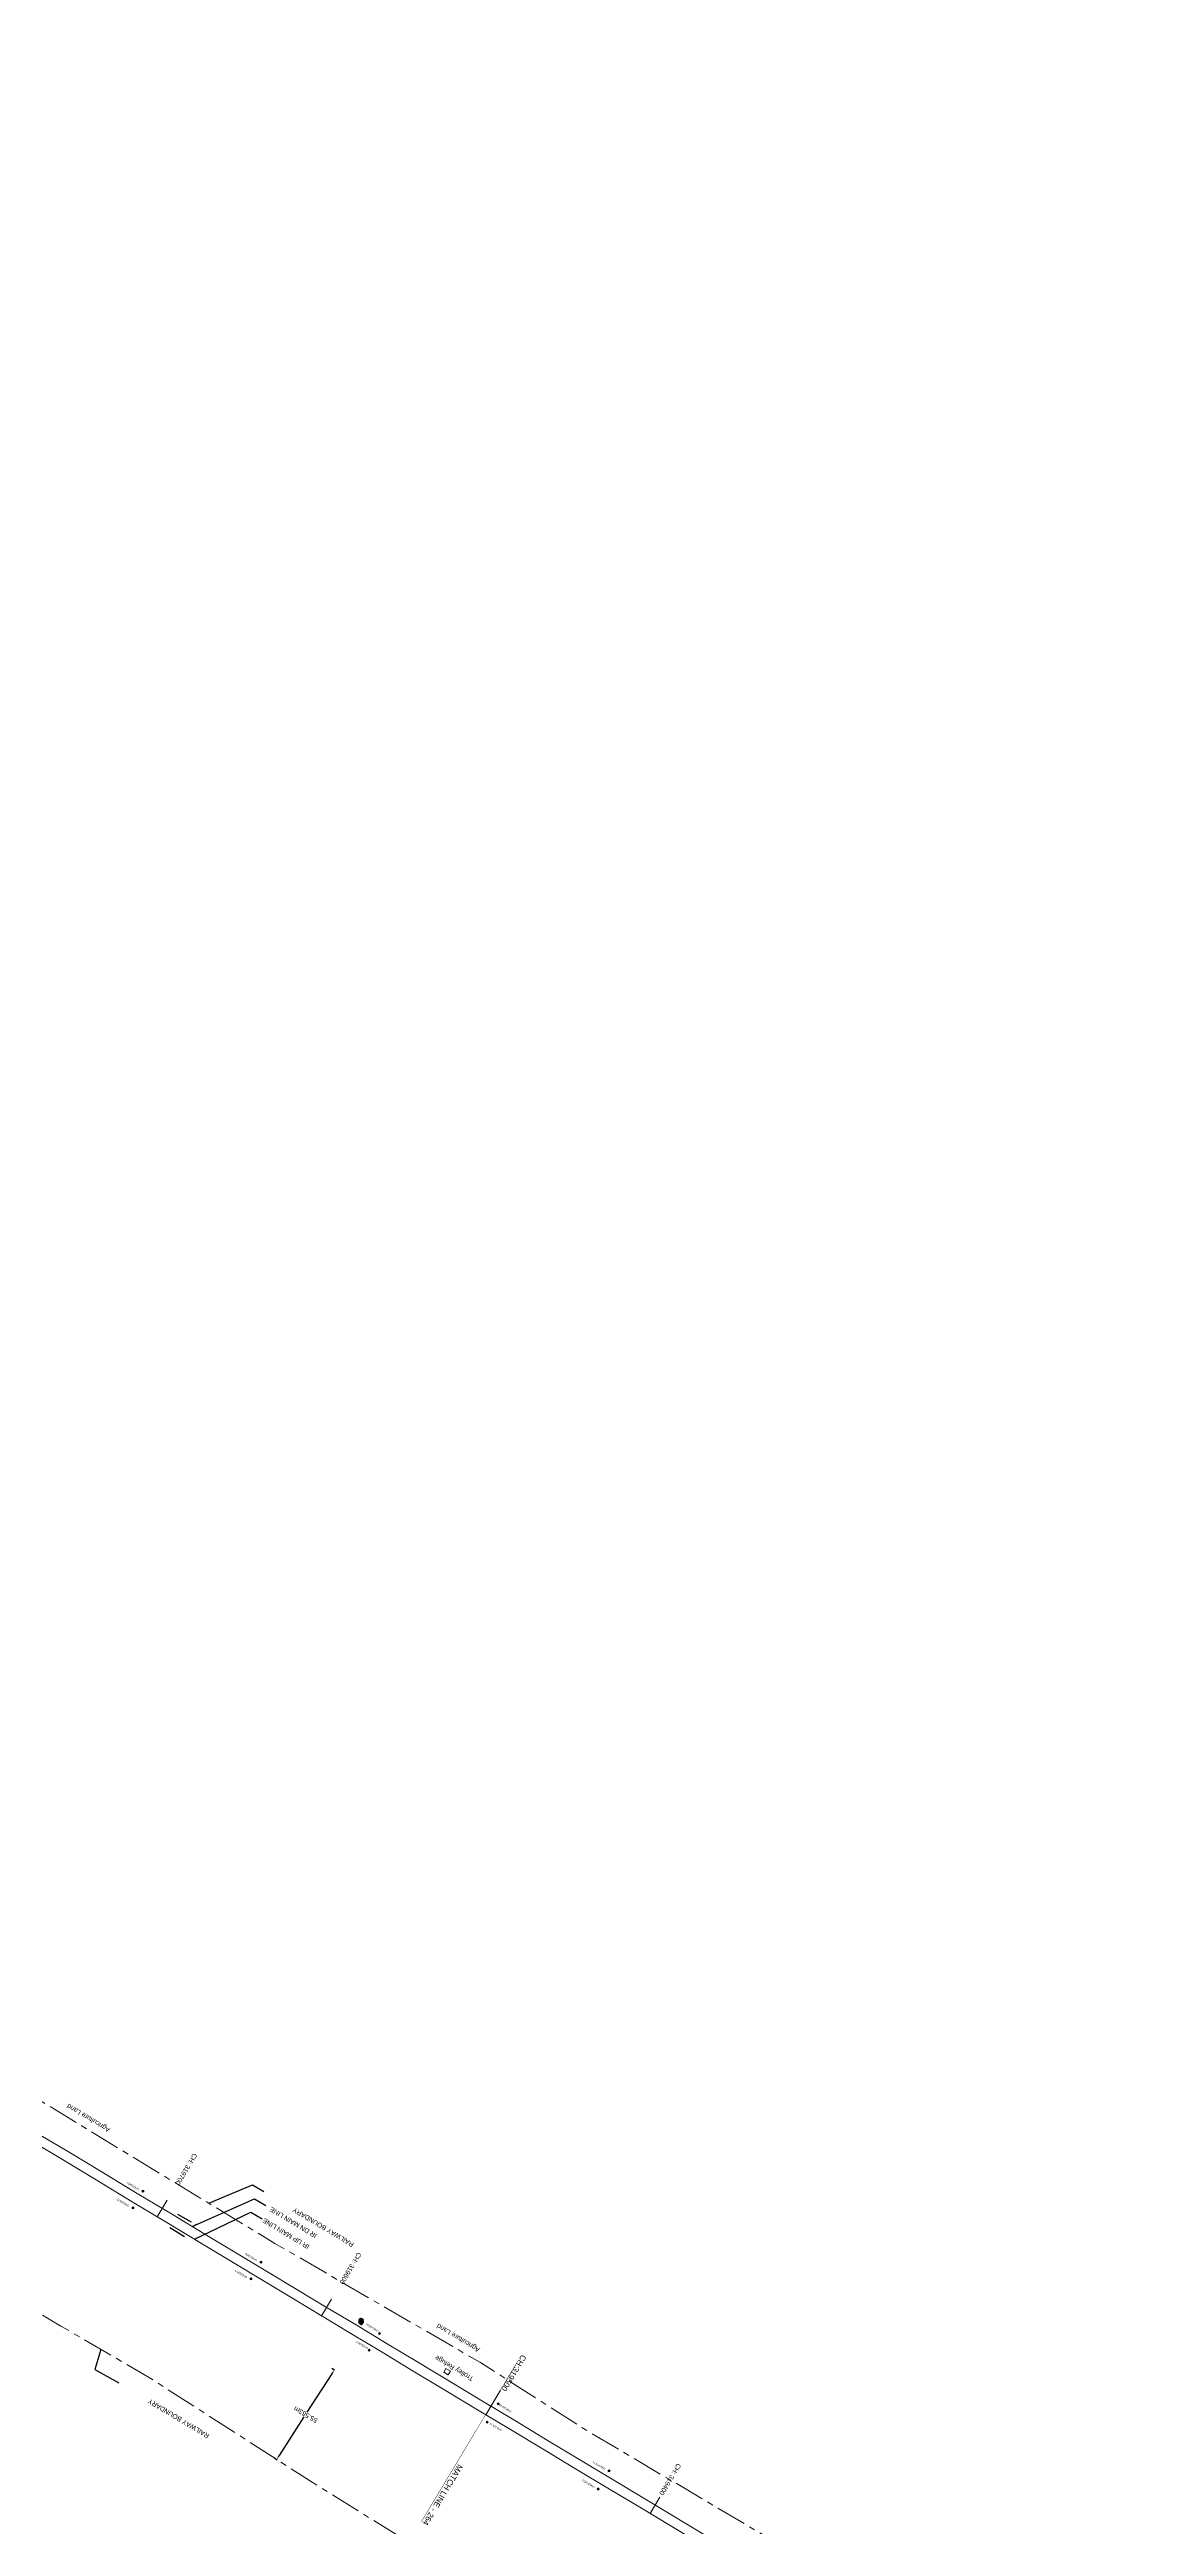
# Model space of a CAD drawing. Header units: metres. Extents: x 618808 to 629364, y 3390217 to 3397014.
# Drawn here: x 628581 to 629157, y 3390922 to 3392213 of the extents above; entities that cross this region are included whole.
import ezdxf
from ezdxf.enums import TextEntityAlignment as Align

# ---------------------------------------------------------------- set-up
doc = ezdxf.new("R2010")
doc.units = ezdxf.units.M
doc.header["$MEASUREMENT"] = 0
doc.linetypes.add('CENTER', pattern=[50.8, 31.75, -6.35, 6.35, -6.35])
doc.linetypes.add('PHANTOM2', pattern=[1.25, 0.625, -0.125, 0.125, -0.125, 0.125, -0.125])
doc.layers.get('Defpoints').update_dxf_attribs({"lineweight": 0})
for name, color, linetype, lineweight in [('Bounary Dim', 10, 'Continuous', 13), ('Existing Chainage', 7, 'Continuous', 0), ('Existing IR Track', 143, 'Continuous', 0), ('Existing Railway Boundary', 7, 'CENTER', 0), ('flow direction', 7, 'Continuous', 0), ('IR Cut & Connection', 190, 'Continuous', 0), ('MATCH LINE', 7, 'Continuous', 0), ('OHE MAST', 8, 'Continuous', 0), ('OHE MAST TEXT', 8, 'Continuous', 0), ('Side Details', 251, 'Continuous', 0), ('Sign Board', 251, 'Continuous', 0), ('Text1', 251, 'Continuous', 0), ('Trolley Stand', 7, 'Continuous', 0)]:
    doc.layers.add(name, color=color, linetype=linetype, lineweight=lineweight)
doc.styles.get("Standard").update_dxf_attribs({"font": 'arial.ttf'})
doc.styles.add('Style-Arial', font='arial.ttf')
doc.styles.add('Text', font='arial.ttf', dxfattribs={"height": 2})
doc.dimstyles.new('ISO-25', dxfattribs={"dimtxt": 2.5, "dimasz": 2.5, "dimexe": 1.25, "dimexo": 0.625, "dimtad": 1, "dimtxsty": 'Standard', "dimcen": 2.5, "dimadec": 0, "dimazin": 0, "dimtfac": 1, "dimtmove": 0, "dimatfit": 3, "dimfxl": 1, "dimarcsym": 0})
doc.dimstyles.get("Standard").update_dxf_attribs({"dimtxt": 2.5, "dimasz": 0.18, "dimexe": 0.18, "dimexo": 0.0625, "dimgap": 0.09, "dimtad": 0, "dimtih": 1, "dimtoh": 1, "dimdec": 3, "dimzin": 0, "dimdsep": 46, "dimtxsty": 'Standard', "dimcen": 0.09, "dimadec": 0, "dimazin": 0, "dimtfac": 1, "dimtdec": 3, "dimtofl": 0, "dimtmove": 0, "dimatfit": 3, "dimfxl": 1, "dimtolj": 1, "dimtzin": 0, "dimarcsym": 0})

# ---------------------------------------------------------------- blocks, each defined once
blk = doc.blocks.new('SIG')
for color, points in [(1, [(-0.2, 0.4, 0.180295), (0, 0.3, -0.00255), (0, 0.3, -0.00255), (0, 0.3, 0.180295), (0.2, 0.4, -0.002654), (0.2, 0.4, 0.184495), (0.3, 0.7, 1.000001), (-0.3, 0.7, 0.184495), (-0.2, 0.4, -0.002654)]), (2, [(0.2, -0.2, -0.002654), (0.2, -0.2, 0.184495), (0.3, 0, 1.000001), (-0.3, 0, 0.184495), (-0.2, -0.2, -0.002654), (-0.2, -0.2, 0.180295), (0, -0.3, -0.00255), (0, -0.3, -0.00255), (0, -0.3, 0.180295)]), (3, [(0.2, -0.9, -0.002654), (0.2, -0.9, 0.184495), (0.3, -0.6, 1.000001), (-0.3, -0.6, 0.184495), (-0.2, -0.9, -0.002654), (-0.2, -0.9, 0.395599)])]:
    blk.add_hatch(color=color).paths.add_polyline_path(points)
for p, q in [((-0.3, 1), (-0.3, -0.9)), ((0.3, -0.9), (0.3, 1))]:
    blk.add_line(p, q)
at = {"flags": 128}
for points in [[(-0.3, 1), (-0.8, 1, 0.198758), (-0.4, 0.4, 0.003814), (-0.3, 0.4)], [(-0.3, 0.3), (-0.8, 0.3, 0.198758), (-0.4, -0.2, 0.003727), (-0.3, -0.3)], [(0.3, 1), (0.8, 1, -0.198758), (0.4, 0.4, -0.003814), (0.3, 0.4)], [(0.3, 0.3), (0.8, 0.3, -0.198758), (0.4, -0.2, -0.003727), (0.3, -0.3)], [(-0.3, -0.3), (-0.8, -0.3, 0.198758), (-0.4, -0.9, 0.003639), (-0.3, -0.9)], [(0.3, -0.3), (0.8, -0.3, -0.198758), (0.4, -0.9, -0.003639), (0.3, -0.9)]]:
    blk.add_lwpolyline(points, format="xyb", dxfattribs=at)
for centre, radius, start, end in [((0, 0.9), 0.324, 12.4049, 167.5951), ((0, 0.8), 0.357, 27.7578, 152.2422), ((0, -0.9), 0.324, 181.4572, 358.5428)]:
    blk.add_arc(centre, radius, start, end)
blk = doc.blocks.new('OHE MAST')
h = blk.add_hatch(color=256)
edge = h.paths.add_edge_path()
edge.add_arc((0, 0), 0.514, 0, 360)
at = {"const_width": 0.01, "flags": 128}
for points in [[(1.5, 3.5), (1.5, 2), (-1.5, 2), (-1.5, 3.5)], [(0, 2), (0, 0)]]:
    blk.add_lwpolyline(points, dxfattribs=at)
blk.add_circle((0, 0), 0.514)
blk = doc.blocks.new('*D435')
at = {"layer": 'Bounary Dim', "color": 0, "lineweight": -2, "transparency": 16777216}
for p, q in [((628728.3, 3391001.5), (628715.4, 3390981.4)), ((628728.4, 3391004.4), (628729.8, 3391003.5)), ((628701, 3390958.9), (628713.9, 3390979)), ((628698.4, 3390957.6), (628699.8, 3390956.7))]:
    blk.add_line(p, q, dxfattribs=at)
at = {"layer": 'Bounary Dim', "color": 0, "transparency": 16777216}
for points in [[(628728, 3391001.7), (628728.7, 3391001.2), (628729.7, 3391003.6)], [(628700.6, 3390959.2), (628701.3, 3390958.7), (628699.6, 3390956.8)]]:
    blk.add_solid(points, dxfattribs=at)
at = {"layer": 'Defpoints', "color": 0, "transparency": 16777216}
for p in [(628728.4, 3391004.4), (628698.3, 3390957.7), (628699.6, 3390956.8)]:
    blk.add_point(p, dxfattribs=at)
at = {"layer": 'Bounary Dim', "color": 0, "transparency": 16777216, "insert": (628714.7, 3390980.2), "char_height": 2.5, "attachment_point": 5, "rotation": 150}
blk.add_mtext('\\A1;55.563m', dxfattribs=at)

msp = doc.modelspace()

# ---------------------------------------------------------------- linework, layer by layer
at = {"layer": 'Existing Chainage', "linetype": 'Continuous', "lineweight": 13, "flags": 128}
for points in [[(628642.4518, 3391091.9139), (628637.2983, 3391083.3441)], [(628728.0995, 3391040.3), (628722.948, 3391031.729)], [(628816.3529, 3390993.0034), (628808.6198, 3390980.1505)], [(628816.3529, 3390993.0034), (628808.6198, 3390980.1505)], [(628899.4637, 3390937.2257), (628894.3318, 3390928.643)]]:
    msp.add_lwpolyline(points, dxfattribs=at)
at = {"layer": 'Existing IR Track', "flags": 128}
for points in [[(628926.1422, 3390915.4442), (628891.5366, 3390936.2538), (628874.559, 3390946.4744), (628858.0797, 3390956.4108), (628841.1837, 3390966.5984), (628824.1394, 3390976.8668), (628806.9085, 3390987.2478), (628790.2553, 3390997.2715), (628773.5261, 3391007.3409), (628757.2317, 3391017.1377), (628740.9683, 3391026.9156), (628726.0022, 3391035.8979), (628711.0116, 3391044.8948), (628694.8226, 3391054.6472), (628678.6292, 3391064.4023), (628662.1611, 3391074.3069), (628645.655, 3391084.2344), (628626.8971, 3391095.5139), (628608.0722, 3391106.8338), (628591.304, 3391116.9135), (628574.5811, 3391126.9661)], [(628923.521, 3390911.0738), (628905.6062, 3390921.9016), (628888.909, 3390931.8855), (628872.2158, 3390941.867), (628855.4191, 3390951.9828), (628838.6214, 3390962.0994), (628821.4683, 3390972.42), (628804.3153, 3390982.7403), (628787.582, 3390992.8186), (628770.8481, 3391002.8971), (628754.5693, 3391012.7024), (628738.2901, 3391022.5079), (628723.3526, 3391031.4858), (628708.416, 3391040.4632), (628692.1834, 3391050.2502), (628675.9502, 3391060.0376), (628659.5383, 3391069.9385), (628643.1259, 3391079.8397), (628624.2876, 3391091.1681), (628605.45, 3391102.4961), (628588.7036, 3391112.5813), (628571.9573, 3391122.6666)]]:
    msp.add_lwpolyline(points, dxfattribs=at)
at = {"layer": 'Existing Railway Boundary', "ltscale": 0.5, "flags": 128}
for points in [[(628955.3903, 3390792.7231), (628931.5933, 3390806.5004), (628894.0251, 3390836.9955), (628805.3605, 3390890.9758), (628763.1272, 3390916.9343), (628721.4077, 3390942.8333), (628634.7683, 3390998.5313), (628587.091, 3391026.3426), (628541.4721, 3391053.7252), (628498.5869, 3391079.4164), (628461.1936, 3391101.0466), (628391.2271, 3391146.4682), (628362.6237, 3391162.4973), (628324.6397, 3391185.7049), (628291.5767, 3391211.6933), (628254.0781, 3391235.9403), (628157.3612, 3391308.2767), (628174.1002, 3391326.9143), (628137.357, 3391356.9761), (627964.1476, 3391459.1923), (627842.8937, 3391531.9115), (627628.8138, 3391662.2153), (627542.6631, 3391714.392), (627424.9352, 3391785.3705), (627222.9648, 3391909.2736), (627204.5725, 3391920.6394), (627188.744, 3391930.1784), (627172.9334, 3391939.7064), (627156.2431, 3391949.7674), (627139.5672, 3391959.8197), (627123.601, 3391969.4113), (627107.6038, 3391979.0215), (627094.8626, 3391986.7123), (627082.1497, 3391994.3859), (627065.7488, 3392004.2586), (627049.3375, 3392014.1375), (627032.6946, 3392024.1476), (627016.0309, 3392034.1701), (627000.4204, 3392043.5941), (626984.8329, 3392053.004), (626968.8891, 3392062.6064), (626952.9363, 3392072.2142), (626935.7844, 3392082.5282), (626918.6205, 3392092.8492), (626911.6028, 3392097.0645), (626893.0809, 3392108.2246), (626874.5706, 3392119.3777), (626856.2268, 3392130.4336), (626837.8855, 3392141.4881), (626820.3864, 3392152.0274), (626802.8816, 3392162.57), (626783.4724, 3392174.252), (626764.0577, 3392185.9374), (626746.1558, 3392196.7119), (626728.2543, 3392207.4863), (626707.0601, 3392220.2572), (626685.8746, 3392233.0229), (626648.9408, 3392255.2553), (626610.6712, 3392278.2676), (626591.3871, 3392289.8865), (626572.1184, 3392301.4961), (626553.8402, 3392312.4904), (626535.5663, 3392323.4823), (626522.8303, 3392331.1061), (626502.0043, 3392343.7024), (626484.7028, 3392354.0807), (626467.0127, 3392364.7717), (626449.2849, 3392375.4221), (626424.442, 3392390.2653), (626407.8647, 3392400.3136), (626390.2843, 3392410.9836), (626378.1904, 3392418.1073), (626367.3819, 3392424.6782), (626356.7585, 3392431.1355), (626339.0548, 3392441.7126), (626324.6325, 3392450.4845), (626311.6182, 3392458.3129), (626290.6128, 3392470.9931), (626276.2418, 3392479.6446), (626252.5581, 3392493.9648), (626233.8146, 3392505.2467), (626215.0541, 3392516.5389), (626191.0882, 3392530.9577), (626167.1186, 3392545.3787), (626148.2508, 3392556.7397), (626129.3895, 3392568.0967), (626109.0676, 3392580.3241), (626088.7404, 3392592.5546), (626063.7846, 3392607.5962), (626038.8416, 3392622.63), (626017.6425, 3392635.4182), (625996.4509, 3392648.2016), (625974.9359, 3392661.1602), (625952.8751, 3392674.4888), (625933.5372, 3392686.1045), (625914.159, 3392697.7444), (625896.1455, 3392708.6148), (625885.6622, 3392714.935), (625875.1898, 3392721.2486), (625871.6088, 3392723.3979), (625854.6293, 3392733.6202), (625837.6636, 3392743.8342), (625819.8659, 3392754.5631), (625802.0927, 3392765.2772), (625784.0738, 3392776.0974), (625766.0279, 3392786.9338), (625747.7802, 3392797.9258), (625729.6331, 3392808.8567), (625710.0131, 3392820.4001), (625690.2406, 3392832.0331), (625670.5571, 3392843.8213), (625650.9098, 3392855.5881), (625631.8821, 3392867.0602), (625612.8815, 3392878.5159), (625595.4116, 3392889.057), (625577.9617, 3392899.586), (625560.977, 3392909.7984), (625543.9665, 3392920.0263), (625527.0929, 3392930.2025), (625510.2317, 3392940.3713), (625492.2072, 3392951.2501), (625474.1887, 3392962.1253), (625459.4135, 3392971.0439), (625444.6385, 3392979.9623), (625429.7392, 3392988.9655), (625414.8651, 3392997.9534), (625398.0894, 3393008.048), (625381.2878, 3393018.1581), (625364.4876, 3393028.2943), (625347.6668, 3393038.4431), (625341.4954, 3393042.1962), (625336.6811, 3393045.1488), (625324.9758, 3393052.1854), (625313.1706, 3393059.282), (625305.1662, 3393064.122), (625297.2032, 3393068.9372), (625281.7488, 3393078.2354), (625266.3027, 3393087.5539), (625250.5827, 3393097.0002), (625234.8576, 3393106.4748), (625220.9629, 3393114.8441), (625207.0756, 3393123.2089), (625191.9734, 3393132.2824), (625166.0786, 3393147.7733), (625153.4581, 3393156.0581), (625151.114, 3393150.7018), (625147.8866, 3393153.7551), (625116.7003, 3393173.3287), (625093.3281, 3393188.0041), (625071.1556, 3393203.0477), (625055.7157, 3393212.8225), (625027.3997, 3393228.6096), (625007.6825, 3393240.5669), (624979.825, 3393257.4607), (624954.8894, 3393272.5826), (624917.8619, 3393296.9088), (624917.926, 3393297.7354), (624854.2544, 3393338.3806), (624790.1714, 3393374.1107), (624761.6212, 3393391.1947), (624742.8731, 3393402.4132), (624713.9783, 3393419.7034), (624678.9617, 3393441.6196), (624667.4095, 3393431.6005), (624566.1173, 3393492.8402), (624519.8878, 3393520.9391), (624450.2813, 3393561.7296), (624447.0221, 3393556.3381), (624253.5789, 3393673.1377), (624021.9727, 3393812.2493)], [(629156.7971, 3390785.7736), (629118.8139, 3390808.3654), (628965.585, 3390910.1915), (628860.4585, 3390972.4254), (628805.8587, 3391007.2721), (628698.6241, 3391069.4447), (628562.2135, 3391152.4313), (628378.3014, 3391261.9076), (628246.7992, 3391338.8997), (628202.7811, 3391365.0852), (627967.1915, 3391505.704)]]:
    msp.add_lwpolyline(points, dxfattribs=at)
at = {"layer": 'IR Cut & Connection', "color": 190, "lineweight": 0, "flags": 128}
for points in [[(628926.1422, 3390915.4442), (628891.5366, 3390936.2538), (628874.559, 3390946.4744), (628858.0797, 3390956.4108), (628841.1837, 3390966.5984), (628824.1394, 3390976.8668), (628806.9085, 3390987.2478), (628790.2553, 3390997.2715), (628773.5261, 3391007.3409), (628757.2317, 3391017.1377), (628740.9683, 3391026.9156), (628726.0022, 3391035.8979), (628711.0116, 3391044.8948), (628694.8226, 3391054.6472), (628678.6292, 3391064.4023), (628662.1611, 3391074.3069), (628645.655, 3391084.2344), (628626.8971, 3391095.5139), (628608.0722, 3391106.8338), (628591.304, 3391116.9135), (628574.5811, 3391126.9661)], [(628923.521, 3390911.0738), (628905.6062, 3390921.9016), (628888.909, 3390931.8855), (628872.2158, 3390941.867), (628855.4191, 3390951.9828), (628838.6214, 3390962.0994), (628821.4683, 3390972.42), (628804.3153, 3390982.7403), (628787.582, 3390992.8186), (628770.8481, 3391002.8971), (628754.5693, 3391012.7024), (628738.2901, 3391022.5079), (628723.3526, 3391031.4858), (628708.416, 3391040.4632), (628692.1834, 3391050.2502), (628675.9502, 3391060.0376), (628659.5383, 3391069.9385), (628643.1259, 3391079.8397), (628624.2876, 3391091.1681), (628605.45, 3391102.4961), (628588.7036, 3391112.5813), (628571.9573, 3391122.6666)]]:
    msp.add_lwpolyline(points, dxfattribs=at)
at = {"layer": 'MATCH LINE', "linetype": 'PHANTOM2', "ltscale": 15, "const_width": 0.2}
msp.add_lwpolyline([(628825.3216, 3391008.0972), (628774.9923, 3390924.2814)], dxfattribs=at)
at = {"layer": 'Trolley Stand'}
msp.add_3dface([(628787.8609, 3391004.2224), (628790.1466, 3391002.802), (628789.0636, 3391000.8965), (628786.7779, 3391002.3169)], dxfattribs=at)

# ---------------------------------------------------------------- block references
at = {"layer": 'OHE MAST', "color": 2, "rotation": 149.0208306544455}
for p in [(628624.6746, 3391088.0275), (628629.8777, 3391096.6669), (628686.206, 3391050.9016), (628691.417, 3391059.6226), (628753.1492, 3391022.4846), (628747.8673, 3391013.7363), (628815.0774, 3390985.7695), (628809.3672, 3390976.1907), (628872.888, 3390950.8718), (628867.2977, 3390941.4038)]:
    msp.add_blockref('OHE MAST', p, dxfattribs=at)
at = {"layer": 'Sign Board'}
for p in [(628743.1222, 3391028.5439), (628743.5262, 3391029.2264), (628743.7521, 3391028.1399), (628744.1319, 3391028.8029)]:
    msp.add_blockref('SIG', p, dxfattribs=at)

# ---------------------------------------------------------------- texts
at = {"layer": 'Existing Chainage', "lineweight": 0, "attachment_point": 6, "line_spacing_factor": 0.6, "style": 'Style-Arial'}
for s, insert, char_height, rotation in [('CH: 319700', (628647.6052, 3391100.0671), 2.5, 238.9793865), ('CH: 319600', (628733.2509, 3391048.4544), 2.5, 238.9928035), ('CH:319500', (628817.7167, 3390992.7876), 3, 238.96624), ('CH: 319400', (628900.0051, 3390938.4223), 2.5, 239.1231055)]:
    msp.add_mtext(s, dxfattribs=dict(at, insert=insert, char_height=char_height, rotation=rotation))
at = {"layer": 'Existing IR Track', "color": 7, "lineweight": 0}
for s, p in [('IR DN MAIN LINE', (628696.2364, 3391087.53)), ('IR UP MAIN LINE', (628692.5158, 3391081.7396))]:
    msp.add_text(s, height=2.5, rotation=149, dxfattribs=at).set_placement(p, align=Align.MIDDLE_RIGHT)
at = {"layer": 'Existing Railway Boundary', "linetype": 'Continuous', "ltscale": 5}
for p in [(628740.127, 3391069.5249), (628664.7099, 3390969.8003)]:
    msp.add_text('RAILWAY BOUNDARY', height=2.5, rotation=149, dxfattribs=at).set_placement(p)
at = {"layer": 'MATCH LINE', "linetype": 'Continuous'}
msp.add_text('MATCH LINE - 264', height=3, rotation=239.0346667, dxfattribs=at).set_placement((628794.1662, 3390954.5855))
at = {"layer": 'OHE MAST TEXT'}
for s, p in [('OHE319/22', (628628.0767, 3391097.7943)), ('OHE319/21', (628622.8747, 3391089.2073)), ('OHE319/20', (628689.5967, 3391060.8363)), ('OHE319/19', (628684.3937, 3391052.0363)), ('OHE319/18', (628752.822, 3391024.0196)), ('OHE319/17', (628747.4635, 3391014.9792)), ('OHE319/16', (628822.144, 3390982.0374)), ('OHE319/15', (628817.2244, 3390972.2469)), ('OHE319/13', (628865.5287, 3390942.6563)), ('OHE319/14', (628871.1497, 3390952.0953))]:
    msp.add_text(s, height=1, rotation=149, dxfattribs=at).set_placement(p)
at = {"layer": 'Side Details'}
for p in [(628612.9385, 3391129.2704), (628805.7775, 3391014.6369)]:
    msp.add_text('Agriculture Land', height=2.5, rotation=149, dxfattribs=at).set_placement(p)
at = {"layer": 'Text1', "style": 'Text'}
msp.add_text('Trolley Refuge', height=2.5, rotation=149.3383277, dxfattribs=at).set_placement((628802.5112, 3390999.5957))

# ---------------------------------------------------------------- dimensions: what is measured, and where the dimension line sits
at = {"layer": 'Bounary Dim'}
dim = msp.add_aligned_dim(p1=(628728.3634, 3391004.4164), p2=(628698.3166, 3390957.678), distance=1.5676, dimstyle='Standard', override={"dimtxt": 2.5, "dimasz": 2.5, "dimdsep": 0, "dimpost": 'm'}, dxfattribs=at)
dim.commit()
dim.dimension.update_dxf_attribs({"geometry": '*D435', "text_midpoint": (628714.6586, 3390980.1995), "text_rotation": 150})

# ---------------------------------------------------------------- leaders
at = {"layer": 'Existing IR Track', "color": 7, "lineweight": 0}
for points in [[(628655.5129, 3391078.3054), (628688.0606, 3391092.7076), (628693.9788, 3391089.1426)], [(628656.714, 3391071.6419), (628686.1877, 3391085.7743), (628692.1059, 3391082.2092)]]:
    msp.add_leader(points, dimstyle='ISO-25', override={"dimtxt": 0.5, "dimtad": 0}, dxfattribs=at)
at = {"layer": 'Existing Railway Boundary', "linetype": 'Continuous', "ltscale": 5}
for points in [[(628664.2758, 3391090.3408), (628687.018, 3391099.9744), (628692.9362, 3391096.4093)], [(628607.9541, 3391014.1727), (628604.7119, 3391003.7131), (628617.2398, 3390996.7361)]]:
    msp.add_leader(points, dimstyle='ISO-25', override={"dimtxt": 0.5, "dimtad": 0}, dxfattribs=at)
at = {"layer": 'flow direction', "lineweight": 0}
for points in [[(628643.896, 3391077.673), (628651.511, 3391073.0444)], [(628655.1284, 3391080.4548), (628648.1259, 3391084.4988)]]:
    msp.add_leader(points, dimstyle='ISO-25', override={"dimtxt": 0.5, "dimasz": 2, "dimtad": 0}, dxfattribs=at)

doc.saveas('drawing.dxf')
